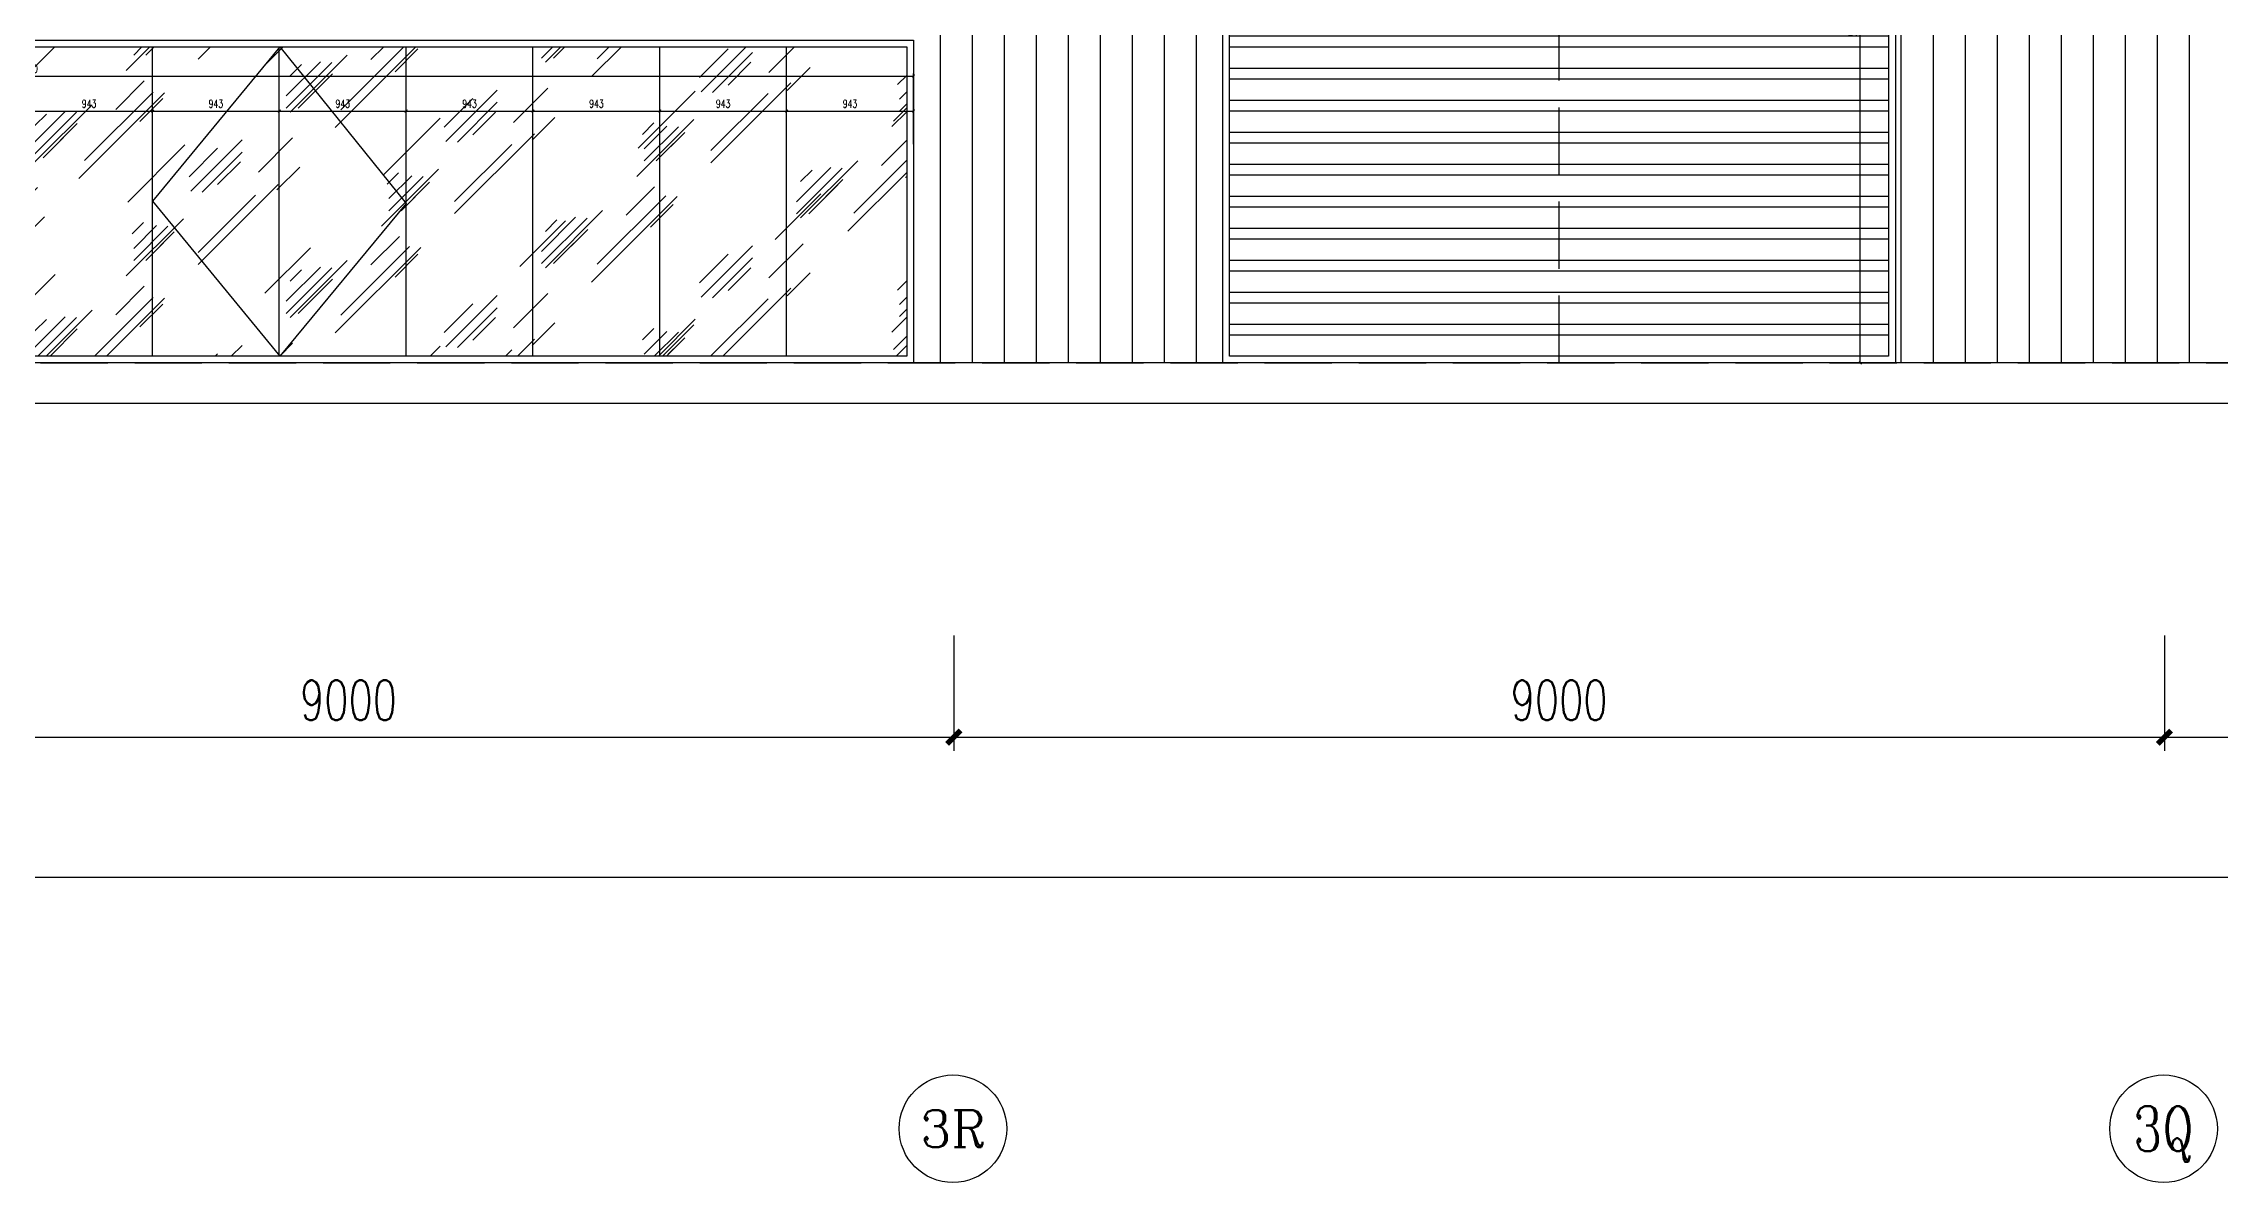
# Model space of a CAD drawing. Extents: x -2377130 to 293730, y -2 to 754590.
# Drawn here: x -203066 to -186890, y 511142 to 519612 of the extents above; entities that cross this region are included whole.
import ezdxf
from ezdxf.enums import TextEntityAlignment as Align

# ---------------------------------------------------------------- set-up
doc = ezdxf.new("R2010")
doc.units = 0
doc.header["$LTSCALE"] = 1000
doc.header["$MEASUREMENT"] = 0
doc.linetypes.add('__DASH', pattern=[0.35, 0.25, -0.1])
doc.linetypes.add('DOTE', pattern=[2.42, 2, -0.2, 0.02, -0.2])
doc.layers.get('Defpoints').update_dxf_attribs({"color": 210})
for name, color, linetype in [('A-AXIS-D', 1, 'Continuous'), ('A-AXIS-DOTE', 14, 'DOTE'), ('A-HATCH-2', 251, 'Continuous'), ('A-LIN-V', 9, 'Continuous'), ('A-WINDOW', 140, 'Continuous'), ('A-门窗表显示尺寸', 160, 'Continuous'), ('AS-WALL', 40, 'Continuous'), ('PUB_TEXT', 7, 'Continuous')]:
    doc.layers.add(name, color=color, linetype=linetype)
doc.layers.add('A-WALL-HATCH', color=8, linetype='Continuous', lineweight=13)
doc.styles.add('_TCH_AXIS', font='COMPLEX', dxfattribs={"bigfont": 'GBCBIG'})
doc.styles.add('_TCH_DIM_T3', font='SIMPLEX', dxfattribs={"width": 0.705882, "bigfont": 'GBCBIG'})
doc.styles.add('A-DIM_T3', font='SIMPLEX', dxfattribs={"width": 0.705882, "bigfont": 'GBCBIG'})
doc.dimstyles.new('_TCH_ARCH&&100', dxfattribs={"dimtxt": 297.5, "dimasz": 100, "dimexe": 100, "dimexo": 100, "dimgap": 126.25, "dimtad": 1, "dimdec": 0, "dimzin": 0, "dimdsep": 46, "dimtxsty": '_TCH_DIM_T3', "dimblk": 'ARCHTICK', "dimcen": 0.09, "dimclrt": 7, "dimazin": 2, "dimtfac": 1, "dimtdec": 0, "dimtix": 1, "dimtmove": 2, "dimatfit": 3, "dimfxl": 0, "dimtolj": 1, "dimtzin": 0, "dimarcsym": 0})
doc.dimstyles.new('A-DIM&&20', dxfattribs={"dimtxt": 59.5, "dimasz": 20, "dimexe": 20, "dimexo": 20, "dimgap": 25.25, "dimtad": 1, "dimdec": 0, "dimzin": 0, "dimdsep": 46, "dimtxsty": 'A-DIM_T3', "dimblk": 'ARCHTICK', "dimcen": 0.09, "dimclrt": 7, "dimazin": 2, "dimtfac": 1, "dimtdec": 0, "dimtix": 1, "dimtmove": 2, "dimatfit": 3, "dimfxl": 0, "dimtolj": 1, "dimtzin": 0, "dimarcsym": 0})

# ---------------------------------------------------------------- blocks, each defined once
blk = doc.blocks.new('_ArchTick')
at = {"color": 0, "linetype": 'ByBlock', "const_width": 0.4}
blk.add_lwpolyline([(-0.5, -0.5), (0.5, 0.5)], dxfattribs=at)
blk = doc.blocks.new('*D1854')
at = {"layer": 'A-AXIS-D', "color": 0, "lineweight": -2}
for p, q in [((-246199, 515211), (-246199, 513313)), ((-60499, 515211), (-60499, 513313)), ((-246199, 513413), (-60499, 513413))]:
    blk.add_line(p, q, dxfattribs=at)
at = {"layer": 'Defpoints', "color": 0}
for p in [(-246199, 515311), (-60499, 515311), (-60499, 513413)]:
    blk.add_point(p, dxfattribs=at)
at = {"layer": 'A-AXIS-D', "color": 0, "lineweight": -2, "xscale": 100, "yscale": 100, "zscale": 100, "rotation": 180}
blk.add_blockref('_ArchTick', (-246199, 513413), dxfattribs=at)
at = {"layer": 'A-AXIS-D', "color": 0, "lineweight": -2, "xscale": 100, "yscale": 100, "zscale": 100}
blk.add_blockref('_ArchTick', (-60499, 513413), dxfattribs=at)
at = {"layer": 'A-AXIS-D', "color": 7, "insert": (-153349, 513688), "char_height": 297.5, "attachment_point": 5, "style": '_TCH_DIM_T3'}
blk.add_mtext('\\A1;185700', dxfattribs=at)
blk = doc.blocks.new('*D1825')
at = {"layer": 'A-AXIS-D', "color": 0, "lineweight": -2}
for p, q in [((-205299, 515211), (-205299, 514353)), ((-196299, 515211), (-196299, 514353)), ((-205299, 514453), (-196299, 514453))]:
    blk.add_line(p, q, dxfattribs=at)
at = {"layer": 'Defpoints', "color": 0}
for p in [(-205299, 515311), (-196299, 515311), (-196299, 514453)]:
    blk.add_point(p, dxfattribs=at)
at = {"layer": 'A-AXIS-D', "color": 0, "lineweight": -2, "xscale": 100, "yscale": 100, "zscale": 100, "rotation": 180}
blk.add_blockref('_ArchTick', (-205299, 514453), dxfattribs=at)
at = {"layer": 'A-AXIS-D', "color": 0, "lineweight": -2, "xscale": 100, "yscale": 100, "zscale": 100}
blk.add_blockref('_ArchTick', (-196299, 514453), dxfattribs=at)
at = {"layer": 'A-AXIS-D', "color": 7, "insert": (-200799, 514728), "char_height": 297.5, "attachment_point": 5, "style": '_TCH_DIM_T3'}
blk.add_mtext('\\A1;9000', dxfattribs=at)
blk = doc.blocks.new('*D1824')
at = {"layer": 'A-AXIS-D', "color": 0, "lineweight": -2}
for p, q in [((-196299, 515211), (-196299, 514353)), ((-187299, 515211), (-187299, 514353)), ((-196299, 514453), (-187299, 514453))]:
    blk.add_line(p, q, dxfattribs=at)
at = {"layer": 'Defpoints', "color": 0}
for p in [(-196299, 515311), (-187299, 515311), (-187299, 514453)]:
    blk.add_point(p, dxfattribs=at)
at = {"layer": 'A-AXIS-D', "color": 0, "lineweight": -2, "xscale": 100, "yscale": 100, "zscale": 100, "rotation": 180}
blk.add_blockref('_ArchTick', (-196299, 514453), dxfattribs=at)
at = {"layer": 'A-AXIS-D', "color": 0, "lineweight": -2, "xscale": 100, "yscale": 100, "zscale": 100}
blk.add_blockref('_ArchTick', (-187299, 514453), dxfattribs=at)
at = {"layer": 'A-AXIS-D', "color": 7, "insert": (-191799, 514728), "char_height": 297.5, "attachment_point": 5, "style": '_TCH_DIM_T3'}
blk.add_mtext('\\A1;9000', dxfattribs=at)
blk = doc.blocks.new('*D1823')
at = {"layer": 'A-AXIS-D', "color": 0, "lineweight": -2}
for p, q in [((-187299, 515211), (-187299, 514353)), ((-178299, 515211), (-178299, 514353)), ((-187299, 514453), (-178299, 514453))]:
    blk.add_line(p, q, dxfattribs=at)
at = {"layer": 'Defpoints', "color": 0}
for p in [(-187299, 515311), (-178299, 515311), (-178299, 514453)]:
    blk.add_point(p, dxfattribs=at)
at = {"layer": 'A-AXIS-D', "color": 0, "lineweight": -2, "xscale": 100, "yscale": 100, "zscale": 100, "rotation": 180}
blk.add_blockref('_ArchTick', (-187299, 514453), dxfattribs=at)
at = {"layer": 'A-AXIS-D', "color": 0, "lineweight": -2, "xscale": 100, "yscale": 100, "zscale": 100}
blk.add_blockref('_ArchTick', (-178299, 514453), dxfattribs=at)
at = {"layer": 'A-AXIS-D', "color": 7, "insert": (-182799, 514728), "char_height": 297.5, "attachment_point": 5, "style": '_TCH_DIM_T3'}
blk.add_mtext('\\A1;9000', dxfattribs=at)
blk = doc.blocks.new('*D1172')
at = {"layer": 'A-门窗表显示尺寸', "color": 0, "lineweight": -2}
for p, q in [((-189319, 522237), (-189580, 522237)), ((-189560, 517237), (-189560, 522237)), ((-189319, 517237), (-189580, 517237))]:
    blk.add_line(p, q, dxfattribs=at)
at = {"layer": 'Defpoints', "color": 0}
for p in [(-189560, 522237), (-189299, 522237), (-189299, 517237)]:
    blk.add_point(p, dxfattribs=at)
at = {"layer": 'A-门窗表显示尺寸', "color": 0, "lineweight": -2, "xscale": 20, "yscale": 20, "zscale": 20}
for p, rotation in [((-189560, 522237), 90), ((-189560, 517237), 270)]:
    blk.add_blockref('_ArchTick', p, dxfattribs=dict(at, rotation=rotation))
at = {"layer": 'A-门窗表显示尺寸', "color": 7, "insert": (-189615, 519737), "char_height": 59.5, "attachment_point": 5, "rotation": 90, "style": 'A-DIM_T3'}
blk.add_mtext('\\A1;5000', dxfattribs=at)
blk = doc.blocks.new('*D1199')
at = {"layer": 'A-门窗表显示尺寸', "color": 0, "lineweight": -2}
for p, q in [((-209799, 519123), (-209799, 519390)), ((-209799, 519370), (-196599, 519370)), ((-196599, 519123), (-196599, 519390))]:
    blk.add_line(p, q, dxfattribs=at)
at = {"layer": 'Defpoints', "color": 0}
for p in [(-196599, 519370), (-209799, 519103), (-196599, 519103)]:
    blk.add_point(p, dxfattribs=at)
at = {"layer": 'A-门窗表显示尺寸', "color": 0, "lineweight": -2, "xscale": 20, "yscale": 20, "zscale": 20, "rotation": 180}
blk.add_blockref('_ArchTick', (-209799, 519370), dxfattribs=at)
at = {"layer": 'A-门窗表显示尺寸', "color": 0, "lineweight": -2, "xscale": 20, "yscale": 20, "zscale": 20}
blk.add_blockref('_ArchTick', (-196599, 519370), dxfattribs=at)
at = {"layer": 'A-门窗表显示尺寸', "color": 7, "insert": (-203199, 519425), "char_height": 59.5, "attachment_point": 5, "style": 'A-DIM_T3'}
blk.add_mtext('\\A1;13200', dxfattribs=at)
blk = doc.blocks.new('*D1201')
at = {"layer": 'A-门窗表显示尺寸', "color": 0, "lineweight": -2}
for p, q in [((-197542, 518863), (-197542, 519130)), ((-196599, 518863), (-196599, 519130)), ((-197542, 519110), (-196599, 519110))]:
    blk.add_line(p, q, dxfattribs=at)
at = {"layer": 'Defpoints', "color": 0}
for p in [(-196599, 519110), (-197542, 518843), (-196599, 518843)]:
    blk.add_point(p, dxfattribs=at)
at = {"layer": 'A-门窗表显示尺寸', "color": 0, "lineweight": -2, "xscale": 20, "yscale": 20, "zscale": 20, "rotation": 180}
blk.add_blockref('_ArchTick', (-197542, 519110), dxfattribs=at)
at = {"layer": 'A-门窗表显示尺寸', "color": 0, "lineweight": -2, "xscale": 20, "yscale": 20, "zscale": 20}
blk.add_blockref('_ArchTick', (-196599, 519110), dxfattribs=at)
at = {"layer": 'A-门窗表显示尺寸', "color": 7, "insert": (-197071, 519165), "char_height": 59.5, "attachment_point": 5, "style": 'A-DIM_T3'}
blk.add_mtext('\\A1;943', dxfattribs=at)
blk = doc.blocks.new('*D1202')
at = {"layer": 'A-门窗表显示尺寸', "color": 0, "lineweight": -2}
for p, q in [((-198485, 518863), (-198485, 519130)), ((-197542, 518863), (-197542, 519130)), ((-198485, 519110), (-197542, 519110))]:
    blk.add_line(p, q, dxfattribs=at)
at = {"layer": 'Defpoints', "color": 0}
for p in [(-197542, 519110), (-198485, 518843), (-197542, 518843)]:
    blk.add_point(p, dxfattribs=at)
at = {"layer": 'A-门窗表显示尺寸', "color": 0, "lineweight": -2, "xscale": 20, "yscale": 20, "zscale": 20, "rotation": 180}
blk.add_blockref('_ArchTick', (-198485, 519110), dxfattribs=at)
at = {"layer": 'A-门窗表显示尺寸', "color": 0, "lineweight": -2, "xscale": 20, "yscale": 20, "zscale": 20}
blk.add_blockref('_ArchTick', (-197542, 519110), dxfattribs=at)
at = {"layer": 'A-门窗表显示尺寸', "color": 7, "insert": (-198014, 519165), "char_height": 59.5, "attachment_point": 5, "style": 'A-DIM_T3'}
blk.add_mtext('\\A1;943', dxfattribs=at)
blk = doc.blocks.new('*D1189')
at = {"layer": 'A-门窗表显示尺寸', "color": 0, "lineweight": -2}
for p, q in [((-199428, 518863), (-199428, 519130)), ((-198485, 518863), (-198485, 519130)), ((-199428, 519110), (-198485, 519110))]:
    blk.add_line(p, q, dxfattribs=at)
at = {"layer": 'Defpoints', "color": 0}
for p in [(-198485, 519110), (-199428, 518843), (-198485, 518843)]:
    blk.add_point(p, dxfattribs=at)
at = {"layer": 'A-门窗表显示尺寸', "color": 0, "lineweight": -2, "xscale": 20, "yscale": 20, "zscale": 20, "rotation": 180}
blk.add_blockref('_ArchTick', (-199428, 519110), dxfattribs=at)
at = {"layer": 'A-门窗表显示尺寸', "color": 0, "lineweight": -2, "xscale": 20, "yscale": 20, "zscale": 20}
blk.add_blockref('_ArchTick', (-198485, 519110), dxfattribs=at)
at = {"layer": 'A-门窗表显示尺寸', "color": 7, "insert": (-198956, 519165), "char_height": 59.5, "attachment_point": 5, "style": 'A-DIM_T3'}
blk.add_mtext('\\A1;943', dxfattribs=at)
blk = doc.blocks.new('*D1190')
at = {"layer": 'A-门窗表显示尺寸', "color": 0, "lineweight": -2}
for p, q in [((-200371, 518863), (-200371, 519130)), ((-199428, 518863), (-199428, 519130)), ((-200371, 519110), (-199428, 519110))]:
    blk.add_line(p, q, dxfattribs=at)
at = {"layer": 'Defpoints', "color": 0}
for p in [(-199428, 519110), (-200371, 518843), (-199428, 518843)]:
    blk.add_point(p, dxfattribs=at)
at = {"layer": 'A-门窗表显示尺寸', "color": 0, "lineweight": -2, "xscale": 20, "yscale": 20, "zscale": 20, "rotation": 180}
blk.add_blockref('_ArchTick', (-200371, 519110), dxfattribs=at)
at = {"layer": 'A-门窗表显示尺寸', "color": 0, "lineweight": -2, "xscale": 20, "yscale": 20, "zscale": 20}
blk.add_blockref('_ArchTick', (-199428, 519110), dxfattribs=at)
at = {"layer": 'A-门窗表显示尺寸', "color": 7, "insert": (-199899, 519165), "char_height": 59.5, "attachment_point": 5, "style": 'A-DIM_T3'}
blk.add_mtext('\\A1;943', dxfattribs=at)
blk = doc.blocks.new('*D1191')
at = {"layer": 'A-门窗表显示尺寸', "color": 0, "lineweight": -2}
for p, q in [((-201314, 518863), (-201314, 519130)), ((-200371, 518863), (-200371, 519130)), ((-201314, 519110), (-200371, 519110))]:
    blk.add_line(p, q, dxfattribs=at)
at = {"layer": 'Defpoints', "color": 0}
for p in [(-200371, 519110), (-201314, 518843), (-200371, 518843)]:
    blk.add_point(p, dxfattribs=at)
at = {"layer": 'A-门窗表显示尺寸', "color": 0, "lineweight": -2, "xscale": 20, "yscale": 20, "zscale": 20, "rotation": 180}
blk.add_blockref('_ArchTick', (-201314, 519110), dxfattribs=at)
at = {"layer": 'A-门窗表显示尺寸', "color": 0, "lineweight": -2, "xscale": 20, "yscale": 20, "zscale": 20}
blk.add_blockref('_ArchTick', (-200371, 519110), dxfattribs=at)
at = {"layer": 'A-门窗表显示尺寸', "color": 7, "insert": (-200842, 519165), "char_height": 59.5, "attachment_point": 5, "style": 'A-DIM_T3'}
blk.add_mtext('\\A1;943', dxfattribs=at)
blk = doc.blocks.new('*D1192')
at = {"layer": 'A-门窗表显示尺寸', "color": 0, "lineweight": -2}
for p, q in [((-202256, 518863), (-202256, 519130)), ((-201314, 518863), (-201314, 519130)), ((-202256, 519110), (-201314, 519110))]:
    blk.add_line(p, q, dxfattribs=at)
at = {"layer": 'Defpoints', "color": 0}
for p in [(-201314, 519110), (-202256, 518843), (-201314, 518843)]:
    blk.add_point(p, dxfattribs=at)
at = {"layer": 'A-门窗表显示尺寸', "color": 0, "lineweight": -2, "xscale": 20, "yscale": 20, "zscale": 20, "rotation": 180}
blk.add_blockref('_ArchTick', (-202256, 519110), dxfattribs=at)
at = {"layer": 'A-门窗表显示尺寸', "color": 0, "lineweight": -2, "xscale": 20, "yscale": 20, "zscale": 20}
blk.add_blockref('_ArchTick', (-201314, 519110), dxfattribs=at)
at = {"layer": 'A-门窗表显示尺寸', "color": 7, "insert": (-201785, 519165), "char_height": 59.5, "attachment_point": 5, "style": 'A-DIM_T3'}
blk.add_mtext('\\A1;943', dxfattribs=at)
blk = doc.blocks.new('*D1193')
at = {"layer": 'A-门窗表显示尺寸', "color": 0, "lineweight": -2}
for p, q in [((-203199, 518863), (-203199, 519130)), ((-202256, 518863), (-202256, 519130)), ((-203199, 519110), (-202256, 519110))]:
    blk.add_line(p, q, dxfattribs=at)
at = {"layer": 'Defpoints', "color": 0}
for p in [(-202256, 519110), (-203199, 518843), (-202256, 518843)]:
    blk.add_point(p, dxfattribs=at)
at = {"layer": 'A-门窗表显示尺寸', "color": 0, "lineweight": -2, "xscale": 20, "yscale": 20, "zscale": 20, "rotation": 180}
blk.add_blockref('_ArchTick', (-203199, 519110), dxfattribs=at)
at = {"layer": 'A-门窗表显示尺寸', "color": 0, "lineweight": -2, "xscale": 20, "yscale": 20, "zscale": 20}
blk.add_blockref('_ArchTick', (-202256, 519110), dxfattribs=at)
at = {"layer": 'A-门窗表显示尺寸', "color": 7, "insert": (-202728, 519165), "char_height": 59.5, "attachment_point": 5, "style": 'A-DIM_T3'}
blk.add_mtext('\\A1;943', dxfattribs=at)

msp = doc.modelspace()

# ---------------------------------------------------------------- hatches: boundary and pattern name
at = {"layer": 'A-HATCH-2'}
h = msp.add_hatch(dxfattribs=at)
h.set_pattern_fill('ANSI32', color=8, scale=50, angle=45)
h.set_pattern_definition([(180, (1449180.83, 3e-10), (-1e-14, -238.125), []), (180, (1449101.46, 79.38), (-1e-14, -238.125), [])])
h.paths.add_polyline_path([(-194249.3, 522187.5), (-189349.3, 522187.5), (-189349.3, 517287.5), (-194249.3, 517287.5)])
at = {"layer": 'A-WALL-HATCH'}
h = msp.add_hatch(dxfattribs=at)
h.set_pattern_fill('玻璃2', color=8, scale=100, angle=180)
h.set_pattern_definition([(45, (1350812.4, 60), (0, 1527.35065), [600, -360, 600, -360, 240, -523.28157]), (45, (1350782.4, 90), (0, 1527.35065), [480, -600, 360, -360, 420, -463.28157]), (45, (1350782.4, 180), (0, 1527.35065), [360, -720, 240, -360, 540, -463.28157]), (45, (1350872.4, 90), (0, 1527.35065), [360, -720, 300, -1303.2815]), (45, (1350962.4, 180), (0, 1527.35065), [180, -900, 120, -1483.2815]), (45, (1350812.4, 330), (0, 1527.35065), [120, -900, 120, -480, 300, -763.28157]), (45, (1351352.4, 240), (0, 1527.35065), [600, -900, 720, -475.2816]), (45, (1351352.4, 150), (0, 1527.35065), [840, -600, 900, -355.2816]), (45, (1351502.4, 270), (0, -1697.0563), [600, -840, 480, -763.2816]), (45, (1351412.4, 450), (0, 1527.35065), [300, -1200, 360, -823.2816]), (45, (1351592.4, 360), (0, 1527.35065), [240, -1200, 240, -1003.2815])])
h.paths.add_polyline_path([(-196649.3, 517287.5), (-209749.3, 517287.5), (-209749.3, 518437.5), (-208856.5, 518437.5), (-208856.5, 519587.5), (-196649.3, 519587.5)])

# ---------------------------------------------------------------- linework, layer by layer
at = {"layer": 'A-AXIS-D', "color": 8}
for centre in [(-196305.6, 511541.7), (-187305.6, 511541.7)]:
    msp.add_circle(centre, 400, dxfattribs=at)
at = {"layer": 'A-AXIS-DOTE', "color": 8, "linetype": '__DASH', "ltscale": 2}
for p, q in [((-191799.3, 517237.5), (-191799.3, 522237.5)), ((-252788.4, 517237.5), (-54309.8, 517237.5))]:
    msp.add_line(p, q, dxfattribs=at)
at = {"layer": 'A-HATCH-2', "color": 8, "linetype": 'Continuous'}
for p, q in [((-196398.8, 517237.5), (-196398.8, 535687.5)), ((-196160.7, 517237.5), (-196160.7, 535687.5)), ((-195922.6, 517237.5), (-195922.6, 535687.5)), ((-195684.5, 517237.5), (-195684.5, 535687.5)), ((-195446.3, 517237.5), (-195446.3, 535687.5)), ((-195208.2, 517237.5), (-195208.2, 535687.5)), ((-194970.1, 517237.5), (-194970.1, 535687.5)), ((-194732, 517237.5), (-194732, 535687.5)), ((-194493.8, 517237.5), (-194493.8, 535687.5)), ((-189255.1, 517237.5), (-189255.1, 535687.5)), ((-189017, 517237.5), (-189017, 535687.5)), ((-188778.8, 517237.5), (-188778.8, 535687.5)), ((-188540.7, 517237.5), (-188540.7, 535687.5)), ((-188302.6, 517237.5), (-188302.6, 535687.5)), ((-188064.5, 517237.5), (-188064.5, 535687.5)), ((-187826.3, 517237.5), (-187826.3, 535687.5)), ((-187588.2, 517237.5), (-187588.2, 535687.5)), ((-187350.1, 517237.5), (-187350.1, 535687.5)), ((-187112, 517237.5), (-187112, 535687.5))]:
    msp.add_line(p, q, dxfattribs=at)
at = {"layer": 'A-LIN-V', "color": 8}
msp.add_line((-60499.3, 517237.5), (-246199.3, 517237.5), dxfattribs=at)
msp.add_lwpolyline([(-194299.3, 522237.5), (-189299.3, 522237.5), (-189299.3, 517237.5), (-194299.3, 517237.5)], close=True, dxfattribs=at)
at = {"layer": 'A-WINDOW', "color": 8}
for p, q in [((-202256.5, 517287.5), (-202256.5, 519587.5)), ((-201313.6, 517287.5), (-201313.6, 519587.5)), ((-200370.8, 517287.5), (-200370.8, 519587.5)), ((-199427.9, 517287.5), (-199427.9, 519587.5)), ((-198485, 517287.5), (-198485, 519587.5)), ((-197542.2, 517287.5), (-197542.2, 519587.5))]:
    msp.add_line(p, q, dxfattribs=at)
for points in [[(-196599.3, 517237.5), (-209799.3, 517237.5), (-209799.3, 519637.5), (-196599.3, 519637.5)], [(-196649.3, 517287.5), (-209749.3, 517287.5), (-209749.3, 519587.5), (-196649.3, 519587.5)]]:
    msp.add_lwpolyline(points, close=True, dxfattribs=at)
for points in [[(-201309.3, 519587.5), (-202256.5, 518440.9), (-201309.3, 517287.5)], [(-201309.3, 519587.5), (-200370.8, 518423.6), (-201309.3, 517287.5)]]:
    msp.add_lwpolyline(points, dxfattribs=at)
at = {"layer": 'A-门窗表显示尺寸', "color": 8}
msp.add_lwpolyline([(-194249.3, 522187.5), (-189349.3, 522187.5), (-189349.3, 517287.5), (-194249.3, 517287.5)], close=True, dxfattribs=at)
at = {"layer": 'AS-WALL', "color": 8}
msp.add_line((-252788.4, 516937.5), (-54309.8, 516937.5), dxfattribs=at)

# ---------------------------------------------------------------- texts
at = {"layer": 'PUB_TEXT', "color": 8, "style": '_TCH_AXIS'}
msp.add_text('3R', height=276.42, dxfattribs=at).set_placement((-196549.1, 511403.5), (-196062.1, 511403.5), align=Align.FIT)
at = {"layer": 'PUB_TEXT', "color": 8, "style": '_TCH_AXIS', "width": 0.807692}
msp.add_text('3Q', height=333.94, dxfattribs=at).set_placement((-187530.4, 511374.8), (-187080.8, 511374.8), align=Align.FIT)

# ---------------------------------------------------------------- dimensions: what is measured, and where the dimension line sits
at = {"layer": 'A-AXIS-D', "color": 8}
for base, p1, p2, picture, middle in [((-60499.3, 513413.4), (-246199.3, 515311.4), (-60499.3, 515311.4), '*D1854', (-153349.3, 513688.4)), ((-196299.3, 514453.4), (-205299.3, 515311.4), (-196299.3, 515311.4), '*D1825', (-200799.3, 514728.4)), ((-187299.3, 514453.4), (-196299.3, 515311.4), (-187299.3, 515311.4), '*D1824', (-191799.3, 514728.4)), ((-178299.3, 514453.4), (-187299.3, 515311.4), (-178299.3, 515311.4), '*D1823', (-182799.3, 514728.4))]:
    dim = msp.add_linear_dim(base=base, p1=p1, p2=p2, angle=0, dimstyle='_TCH_ARCH&&100', override={"dimgap": 0}, dxfattribs=at)
    dim.commit()
    dim.dimension.update_dxf_attribs({"geometry": picture, "text_midpoint": middle, "dimtype": 161})
at = {"layer": 'A-门窗表显示尺寸', "color": 8}
for p1, p2, distance, picture, middle in [((-189299.3, 517237.5), (-189299.3, 522237.5), 260.4, '*D1172', (-189614.7, 519737.5)), ((-209799.3, 519102.5), (-196599.3, 519102.5), 267.5, '*D1199', (-203199.3, 519425)), ((-203199.3, 518842.5), (-202256.5, 518842.5), 267.5, '*D1193', (-202727.9, 519165)), ((-202256.5, 518842.5), (-201313.6, 518842.5), 267.5, '*D1192', (-201785, 519165)), ((-201313.6, 518842.5), (-200370.8, 518842.5), 267.5, '*D1191', (-200842.2, 519165)), ((-200370.8, 518842.5), (-199427.9, 518842.5), 267.5, '*D1190', (-199899.3, 519165)), ((-199427.9, 518842.5), (-198485, 518842.5), 267.5, '*D1189', (-198956.5, 519165)), ((-198485, 518842.5), (-197542.2, 518842.5), 267.5, '*D1202', (-198013.6, 519165)), ((-197542.2, 518842.5), (-196599.3, 518842.5), 267.5, '*D1201', (-197070.8, 519165))]:
    dim = msp.add_aligned_dim(p1=p1, p2=p2, distance=distance, dimstyle='A-DIM&&20', dxfattribs=at)
    dim.commit()
    dim.dimension.update_dxf_attribs({"geometry": picture, "text_midpoint": middle})

doc.saveas('drawing.dxf')
